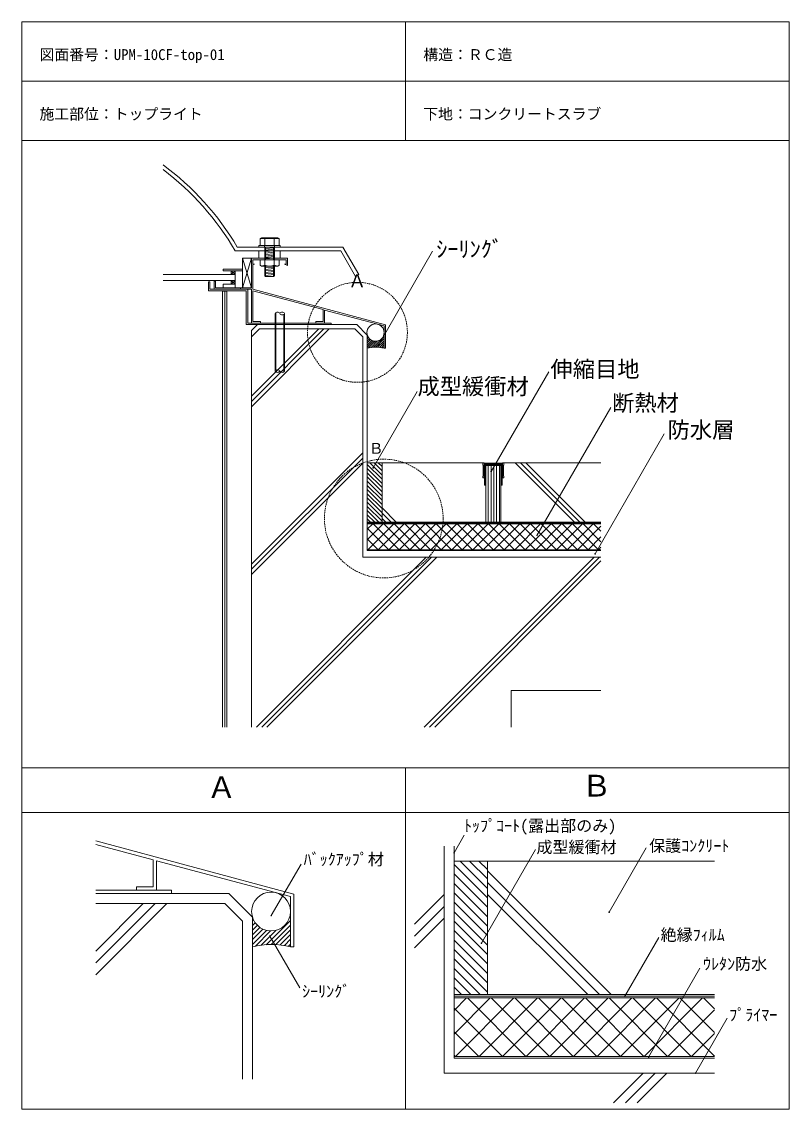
# Model space of a CAD drawing. Units: millimetres, scale not verified. Extents: x -517 to 518, y -673 to 792.
import ezdxf
from ezdxf.enums import TextEntityAlignment as Align

# ---------------------------------------------------------------- set-up
doc = ezdxf.new("R2010")
doc.units = ezdxf.units.MM
doc.header["$PDMODE"] = 32
doc.header["$PDSIZE"] = 0.8
doc.linetypes.add('DASHED2', pattern=[3, 2, -1])
doc.layers.add('0-0', color=7, linetype='Continuous', lineweight=13)
doc.styles.add('ＭＳ ゴシック', font='')
doc.styles.get('ＭＳ ゴシック').set_extended_font_data('MS Gothic')

msp = doc.modelspace()

# ---------------------------------------------------------------- linework, layer by layer
at = {"layer": '0-0'}
for p, q in [((-516.864, 792.357), (-516.864, -673.469)), ((-516.864, 792.357), (517.853, 792.357)), ((0.494, 792.357), (0.494, 632.357)), ((517.853, 792.357), (517.853, -673.469)), ((-516.864, 712.357), (517.853, 712.357)), ((-516.864, 632.357), (517.853, 632.357)), ((-226.267, 488.652), (-84.014, 488.652)), ((-84.014, 488.652), (-62.571, 451.511)), ((-229.132, 483.652), (-86.901, 483.652)), ((-207.1, 473.652), (-219.1, 433.776)), ((-219.1, 473.652), (-207.1, 433.776)), ((-207.1, 473.652), (-207.1, 433.776)), ((-207.1, 473.652), (-158.5, 473.652)), ((-205.1, 471.652), (-160.5, 471.652)), ((-205.1, 471.652), (-205.1, 465.652)), ((-197.1, 483.652), (-197.1, 473.652)), ((-168.5, 483.652), (-168.5, 473.652)), ((-160.5, 471.652), (-160.5, 465.652)), ((-158.5, 473.652), (-158.5, 463.652)), ((-86.901, 483.652), (-66.901, 449.011)), ((-36.092, 356.227), (37.083, 482.971)), ((-245.335, 458.695), (-245.335, 456.695)), ((-219.1, 458.695), (-245.335, 458.695)), ((-232.335, 456.695), (-245.335, 456.695)), ((-234.335, 451.776), (-229.335, 456.695)), ((-234.335, 456.695), (-229.335, 451.776)), ((-234.335, 456.695), (-234.335, 451.776)), ((-219.1, 456.695), (-232.335, 456.695)), ((-229.335, 451.776), (-229.335, 456.695)), ((-219.1, 458.695), (-219.1, 456.695)), ((-219.1, 456.695), (-219.1, 433.776)), ((-203.1, 465.652), (-205.1, 465.652)), ((-205.1, 464.652), (-203.1, 465.652)), ((-205.1, 464.652), (-205.1, 431.776)), ((-229.335, 451.776), (-326.41, 451.776)), ((-229.335, 443.776), (-326.41, 443.776)), ((-263.095, 441.776), (-265.095, 441.776)), ((-265.095, 429.776), (-265.095, 441.776)), ((-263.095, 431.776), (-263.095, 441.776)), ((-257.569, 431.776), (-257.569, 442.776)), ((-234.335, 443.776), (-234.335, 438.776)), ((-229.335, 443.776), (-234.335, 438.776)), ((-234.335, 443.776), (-229.335, 438.776)), ((-229.335, 443.776), (-229.335, 451.776)), ((-229.335, 443.776), (-229.335, 433.776)), ((-66.901, 449.011), (-62.571, 451.511)), ((-214.1, 429.776), (-265.095, 429.776)), ((-212.1, 431.776), (-263.095, 431.776)), ((-257.569, 431.776), (-207.1, 431.776)), ((-207.1, 433.776), (-255.569, 433.776)), ((-245.335, 438.776), (-245.335, 433.776)), ((-229.335, 438.776), (-245.335, 438.776)), ((-222.1, 433.776), (-222.1, 431.776)), ((-214.1, 429.776), (-214.1, 384.242)), ((-212.1, 431.776), (-212.1, 386.242)), ((-207.1, 431.776), (-207.1, 386.242)), ((-205.1, 431.776), (-26.286, 383.863)), ((-205.1, 429.706), (-205.1, 388.242)), ((-205.1, 429.706), (-110.516, 404.362)), ((-110.516, 404.362), (-110.516, 388.242)), ((-108.516, 403.826), (-28.286, 382.329)), ((-108.516, 403.826), (-108.516, 386.242)), ((-212.1, 386.242), (-99.629, 386.242)), ((-195.1, 386.242), (-207.1, 386.242)), ((-195.1, 388.242), (-205.1, 388.242)), ((-195.1, 388.242), (-195.1, 386.242)), ((-120.516, 386.242), (-108.516, 386.242)), ((-28.286, 382.329), (-28.286, 352.329)), ((-26.286, 383.863), (-26.286, 352.329)), ((-207.1, 287.637), (-116.495, 378.242)), ((-207.1, 280.566), (-109.424, 378.242)), ((-207.1, 273.495), (-102.353, 378.242)), ((-196.494, 378.242), (-207.1, 367.636)), ((-207.1, 367.636), (-207.1, -158.242)), ((-196.494, 378.242), (-67.707, 378.242)), ((-67.707, 378.242), (-57.1, 367.636)), ((-57.1, 367.636), (-57.1, 70.758)), ((-28.286, 352.329), (-26.286, 352.329)), ((115.949, 186.059), (193.636, 320.617)), ((-43.076, 191.123), (16.28, 293.932)), ((177.736, 99.962), (277.399, 272.583)), ((256.093, 75.086), (349.431, 236.752)), ((-207.1, 61.363), (-57.1, 211.363)), ((-207.1, 54.292), (-57.1, 204.292)), ((-207.1, 47.221), (-57.1, 197.221)), ((104.891, 197.758), (-51.1, 197.758)), ((132.891, 197.758), (264.039, 197.758)), ((148.546, 197.758), (228.546, 117.758)), ((155.617, 197.758), (235.617, 117.758)), ((162.688, 197.758), (242.688, 117.758)), ((-31.1, 136.988), (-11.87, 117.758)), ((-51.1, 117.758), (264.039, 117.758)), ((-31.1, 129.917), (-18.941, 117.758)), ((-31.1, 122.846), (-26.012, 117.758)), ((264.039, 115.758), (-51.1, 115.758)), ((-200.431, -158.242), (28.569, 70.758)), ((-193.36, -158.242), (35.64, 70.758)), ((-186.289, -158.242), (42.711, 70.758)), ((-57.1, 70.758), (264.039, 70.758)), ((25.843, -158.242), (254.843, 70.758)), ((32.914, -158.242), (261.914, 70.758)), ((39.985, -158.242), (264.039, 65.811)), ((142.9, -109.242), (264.039, -109.242)), ((142.9, -109.242), (142.9, -158.242)), ((-516.864, -213.469), (517.853, -213.469)), ((0.494, -673.469), (0.494, -213.469)), ((-516.864, -273.469), (517.853, -273.469)), ((65.958, -327.84), (79.687, -304.061)), ((-417.165, -311.859), (-150.011, -383.443)), ((-417.165, -316.518), (-339.53, -337.32)), ((52.458, -624.71), (52.458, -318.96)), ((275.082, -407.867), (325.075, -321.277)), ((175.96, -323.131), (102.891, -449.691)), ((-339.53, -337.32), (-339.53, -373.589)), ((-335.03, -338.526), (-154.511, -386.896)), ((-335.03, -338.526), (-335.03, -378.089)), ((-180.458, -412.495), (-140.28, -342.905)), ((416.939, -338.96), (65.958, -338.96)), ((110.958, -352), (277.918, -518.96)), ((-417.165, -378.089), (-315.033, -378.089)), ((-362.03, -378.089), (-335.03, -378.089)), ((-315.033, -378.089), (-315.033, -382.589)), ((110.958, -367.91), (262.008, -518.96)), ((-154.511, -386.896), (-154.511, -454.396)), ((-150.011, -383.443), (-150.011, -454.396)), ((12.458, -424.091), (52.458, -384.091)), ((110.958, -383.82), (246.098, -518.96)), ((-417.165, -396.089), (-243.208, -396.089)), ((-417.165, -460.273), (-352.981, -396.089)), ((-417.165, -476.183), (-337.071, -396.089)), ((-417.165, -492.093), (-321.161, -396.089)), ((-243.208, -396.089), (-219.343, -419.954)), ((12.458, -440.001), (52.458, -400.001)), ((-219.343, -419.954), (-219.343, -632.791)), ((12.458, -455.91), (52.458, -415.91)), ((-182.28, -439.99), (-141.899, -509.933)), ((-154.511, -454.396), (-150.011, -454.396)), ((296.176, -521.21), (341.969, -441.894)), ((328.282, -603.237), (397.484, -483.375)), ((65.958, -518.96), (416.939, -518.96)), ((391.441, -624.71), (434.239, -550.582)), ((52.458, -624.71), (416.939, -624.71)), ((280.955, -664.71), (320.955, -624.71)), ((296.865, -664.71), (336.865, -624.71)), ((312.775, -664.71), (352.775, -624.71)), ((-516.864, -673.469), (517.853, -673.469))]:
    msp.add_line(p, q, dxfattribs=at)
at = {"layer": '0-0', "color": 1}
for p, q in [((-193.85, 501.132), (-195.56, 500.145)), ((-195.56, 500.145), (-195.56, 490.732)), ((-170.041, 500.145), (-195.56, 500.145)), ((-171.75, 501.132), (-193.85, 501.132)), ((-189.18, 500.145), (-193.85, 501.132)), ((-189.18, 500.145), (-189.18, 490.732)), ((-171.75, 501.132), (-176.42, 500.145)), ((-176.42, 490.732), (-176.42, 500.145)), ((-197.1, 490.732), (-168.5, 490.732)), ((-197.1, 490.732), (-197.1, 488.652)), ((-189.625, 488.652), (-189.625, 490.732)), ((-189.3, 488.652), (-189.3, 471.652)), ((-189.3, 486.644), (-176.3, 487.782)), ((-189.3, 484.637), (-176.3, 485.774)), ((-189.3, 482.629), (-176.3, 483.766)), ((-188.26, 488.652), (-188.26, 471.652)), ((-177.34, 488.652), (-177.34, 471.652)), ((-176.3, 471.652), (-176.3, 488.652)), ((-175.975, 488.652), (-175.975, 490.732)), ((-189.3, 480.621), (-176.3, 481.759)), ((-189.3, 478.614), (-176.3, 479.751)), ((-189.3, 476.606), (-176.3, 477.744)), ((-189.3, 474.599), (-176.3, 475.736)), ((-189.3, 472.591), (-176.3, 473.728)), ((-189.18, 471.652), (-189.18, 464.085)), ((-177.084, 471.652), (-176.3, 471.721)), ((-176.42, 464.085), (-176.42, 471.652)), ((-193.85, 463.098), (-189.18, 464.085)), ((-189.3, 462.553), (-183.05, 463.099)), ((-189.3, 463.098), (-189.3, 450.051)), ((-189.3, 460.545), (-176.3, 461.682)), ((-189.3, 458.537), (-176.3, 459.675)), ((-189.3, 456.53), (-176.3, 457.667)), ((-189.3, 454.522), (-176.3, 455.659)), ((-188.26, 463.098), (-188.26, 449.011)), ((-177.34, 463.098), (-177.34, 449.011)), ((-176.42, 464.085), (-171.75, 463.098)), ((-176.3, 450.051), (-176.3, 463.098)), ((-189.3, 452.514), (-176.3, 453.652)), ((-189.3, 450.507), (-176.3, 451.644)), ((-188.26, 449.011), (-189.3, 450.051)), ((-188.26, 449.011), (-177.34, 449.011)), ((-183.451, 449.011), (-176.754, 449.597)), ((-177.34, 449.011), (-176.3, 450.051)), ((-176.3, 454.165), (-176.3, 454.184)), ((-175.421, 399.114), (-175.421, 321.539)), ((-174.381, 400.154), (-174.381, 322.65)), ((-163.461, 398.002), (-163.461, 320.499)), ((-162.421, 321.539), (-162.421, 399.114))]:
    msp.add_line(p, q, dxfattribs=at)
at = {"layer": '0-0', "color": 2}
for p, q in [((-240.16, 429.283), (-246.41, 429.283)), ((-246.41, 429.283), (-246.41, -158.242)), ((-243.285, 429.283), (-243.285, -158.242)), ((-240.16, 429.283), (-240.16, -158.242)), ((-51.1, 367.887), (-50.49, 368.498)), ((-51.1, 365.059), (-49.455, 366.704)), ((-42.812, 353.548), (-28.286, 368.074)), ((-28.639, 370.549), (-28.286, 370.902)), ((-51.1, 362.23), (-48.164, 365.167)), ((-51.1, 359.402), (-46.628, 363.874)), ((-51.1, 356.574), (-44.836, 362.838)), ((-51.1, 353.745), (-42.746, 362.099)), ((-49.295, 352.722), (-40.259, 361.758)), ((-45.928, 353.261), (-37.082, 362.107)), ((-39.889, 353.643), (-28.286, 365.246)), ((-37.124, 353.579), (-28.286, 362.417)), ((-34.496, 353.378), (-28.286, 359.589)), ((-31.991, 353.056), (-28.286, 356.76)), ((-29.596, 352.622), (-28.286, 353.932)), ((-205.843, -419.388), (-204.47, -418.015)), ((-205.843, -425.752), (-202.141, -422.051)), ((-187.194, -451.651), (-154.511, -418.968)), ((-155.306, -413.399), (-154.511, -412.604)), ((-205.843, -432.116), (-199.236, -425.51)), ((-205.843, -438.48), (-195.78, -428.418)), ((-205.843, -444.844), (-191.748, -430.749)), ((-205.843, -451.208), (-187.046, -432.411)), ((-201.781, -453.511), (-181.45, -433.179)), ((-194.205, -452.298), (-174.302, -432.395)), ((-180.617, -451.438), (-154.511, -425.332)), ((-174.397, -451.582), (-154.511, -431.696)), ((-168.485, -452.034), (-154.511, -438.06)), ((-162.846, -452.759), (-154.511, -444.424)), ((-157.459, -453.736), (-154.511, -450.788))]:
    msp.add_line(p, q, dxfattribs=at)
at = {"layer": '0-0', "color": 4}
for p, q in [((-198.979, 384.242), (-207.1, 376.121)), ((-198.979, 384.242), (-65.221, 384.242)), ((-65.221, 384.242), (-51.1, 370.121)), ((-207.1, 367.636), (-207.1, 376.121)), ((-51.1, 370.121), (-51.1, 79.758)), ((-51.1, 79.758), (264.039, 79.758)), ((65.958, -318.96), (65.958, -604.46)), ((-417.165, -382.589), (-237.616, -382.589)), ((-237.616, -382.589), (-205.843, -414.362)), ((-205.843, -414.362), (-205.843, -632.791)), ((65.958, -604.46), (416.939, -604.46))]:
    msp.add_line(p, q, dxfattribs=at)
at = {"layer": '0-0', "color": 5}
for p, q in [((-31.1, 197.758), (-51.1, 197.758)), ((-51.1, 195.727), (-31.1, 175.727)), ((-47.474, 197.758), (-31.1, 181.384)), ((-41.817, 197.758), (-31.1, 187.041)), ((-36.161, 197.758), (-31.1, 192.698)), ((-31.1, 197.758), (-31.1, 117.758)), ((112.105, 117.758), (112.105, 194.258)), ((115.855, 117.758), (115.855, 194.258)), ((119.605, 117.758), (119.605, 194.258)), ((123.355, 117.758), (123.355, 194.258)), ((127.105, 117.758), (127.105, 194.258)), ((-51.1, 190.07), (-31.1, 170.07)), ((-51.1, 184.413), (-31.1, 164.413)), ((-51.1, 178.756), (-31.1, 158.756)), ((-51.1, 173.1), (-31.1, 153.1)), ((-51.1, 167.443), (-31.1, 147.443)), ((-51.1, 161.786), (-31.1, 141.786)), ((-51.1, 156.129), (-31.1, 136.129)), ((-51.1, 150.472), (-31.1, 130.472)), ((-51.1, 144.815), (-31.1, 124.815)), ((-51.1, 139.158), (-31.1, 119.158)), ((-51.1, 133.502), (-35.357, 117.758)), ((-51.1, 127.845), (-41.013, 117.758)), ((-51.1, 122.188), (-46.67, 117.758)), ((-51.1, 116.758), (264.039, 116.758)), ((110.958, -338.96), (65.958, -338.96)), ((65.958, -343.53), (110.958, -388.53)), ((74.116, -338.96), (110.958, -375.802)), ((86.844, -338.96), (110.958, -363.074)), ((99.572, -338.96), (110.958, -350.346)), ((110.958, -338.96), (110.958, -518.96)), ((65.958, -356.258), (110.958, -401.258)), ((65.958, -368.986), (110.958, -413.986)), ((65.958, -381.714), (110.958, -426.714)), ((65.958, -394.442), (110.958, -439.442)), ((65.958, -407.17), (110.958, -452.17)), ((65.958, -419.898), (110.958, -464.898)), ((65.958, -432.625), (110.958, -477.625)), ((65.958, -445.353), (110.958, -490.353)), ((65.958, -458.081), (110.958, -503.081)), ((65.958, -470.809), (110.958, -515.809)), ((65.958, -483.537), (101.381, -518.96)), ((65.958, -496.265), (88.653, -518.96)), ((65.958, -508.993), (75.925, -518.96)), ((65.958, -521.21), (416.939, -521.21))]:
    msp.add_line(p, q, dxfattribs=at)
at = {"layer": '0-0', "color": 6}
for p, q in [((-51.1, 115.758), (264.039, 115.758)), ((-51.1, 108.231), (-43.573, 115.758)), ((-51.1, 94.089), (-29.431, 115.758)), ((-51.1, 115.758), (-51.1, 80.758)), ((-51.1, 109.697), (-22.161, 80.758)), ((-50.289, 80.758), (-15.289, 115.758)), ((-43.019, 115.758), (-8.019, 80.758)), ((-36.147, 80.758), (-1.147, 115.758)), ((-28.877, 115.758), (6.123, 80.758)), ((-22.005, 80.758), (12.995, 115.758)), ((-14.735, 115.758), (20.265, 80.758)), ((-7.863, 80.758), (27.137, 115.758)), ((-0.593, 115.758), (34.407, 80.758)), ((6.279, 80.758), (41.279, 115.758)), ((13.55, 115.758), (48.55, 80.758)), ((20.421, 80.758), (55.421, 115.758)), ((27.692, 115.758), (62.692, 80.758)), ((34.564, 80.758), (69.564, 115.758)), ((41.834, 115.758), (76.834, 80.758)), ((48.706, 80.758), (83.706, 115.758)), ((55.976, 115.758), (90.976, 80.758)), ((62.848, 80.758), (97.848, 115.758)), ((70.118, 115.758), (105.118, 80.758)), ((76.99, 80.758), (111.99, 115.758)), ((84.26, 115.758), (119.26, 80.758)), ((91.132, 80.758), (126.132, 115.758)), ((98.402, 115.758), (133.402, 80.758)), ((105.274, 80.758), (140.274, 115.758)), ((112.545, 115.758), (147.545, 80.758)), ((119.416, 80.758), (154.416, 115.758)), ((126.687, 115.758), (161.687, 80.758)), ((133.559, 80.758), (168.559, 115.758)), ((140.829, 115.758), (175.829, 80.758)), ((147.701, 80.758), (182.701, 115.758)), ((154.971, 115.758), (189.971, 80.758)), ((161.843, 80.758), (196.843, 115.758)), ((169.113, 115.758), (204.113, 80.758)), ((175.985, 80.758), (210.985, 115.758)), ((183.255, 115.758), (218.255, 80.758)), ((190.127, 80.758), (225.127, 115.758)), ((197.397, 115.758), (232.397, 80.758)), ((204.269, 80.758), (239.269, 115.758)), ((211.539, 115.758), (246.539, 80.758)), ((218.411, 80.758), (253.411, 115.758)), ((225.682, 115.758), (260.682, 80.758)), ((232.554, 80.758), (264.039, 112.243)), ((239.824, 115.758), (264.039, 91.543)), ((253.966, 115.758), (264.039, 105.685)), ((-51.1, 95.555), (-36.303, 80.758)), ((246.696, 80.758), (264.039, 98.101)), ((-51.1, 81.413), (-50.445, 80.758)), ((-51.1, 80.758), (264.039, 80.758)), ((260.838, 80.758), (264.039, 83.959)), ((65.958, -523.46), (65.958, -602.21)), ((65.958, -572.215), (114.713, -523.46)), ((65.958, -540.395), (82.893, -523.46)), ((65.958, -523.46), (416.939, -523.46)), ((67.783, -602.21), (146.533, -523.46)), ((84.141, -523.46), (162.891, -602.21)), ((99.602, -602.21), (178.352, -523.46)), ((115.961, -523.46), (194.711, -602.21)), ((131.422, -602.21), (210.172, -523.46)), ((147.78, -523.46), (226.53, -602.21)), ((163.242, -602.21), (241.992, -523.46)), ((179.6, -523.46), (258.35, -602.21)), ((195.062, -602.21), (273.812, -523.46)), ((211.42, -523.46), (290.17, -602.21)), ((226.882, -602.21), (305.632, -523.46)), ((243.24, -523.46), (321.99, -602.21)), ((258.702, -602.21), (337.452, -523.46)), ((275.06, -523.46), (353.81, -602.21)), ((290.521, -602.21), (369.271, -523.46)), ((306.879, -523.46), (385.629, -602.21)), ((322.341, -602.21), (401.091, -523.46)), ((338.699, -523.46), (416.939, -601.7)), ((370.519, -523.46), (416.939, -569.88)), ((402.339, -523.46), (416.939, -538.06)), ((65.958, -537.097), (131.071, -602.21)), ((354.161, -602.21), (416.939, -539.432)), ((65.958, -568.917), (99.251, -602.21)), ((385.981, -602.21), (416.939, -571.252)), ((65.958, -600.737), (67.431, -602.21)), ((65.958, -602.21), (416.939, -602.21))]:
    msp.add_line(p, q, dxfattribs=at)
at = {"layer": '0-0', "color": 1}
for points in [[(-195.56, 490.732), (-170.041, 490.732), (-170.041, 500.145), (-171.75, 501.132)], [(-168.5, 490.732), (-168.5, 488.652), (-197.1, 488.652)]]:
    msp.add_lwpolyline(points, dxfattribs=at)
at = {"layer": '0-0'}
for points in [[(-219.1, 433.776), (-219.1, 473.652), (-207.1, 473.652)], [(-158.5, 463.652), (-162.5, 465.652), (-160.5, 465.652)], [(-255.569, 433.776), (-255.569, 442.776), (-257.569, 442.776)], [(-99.629, 386.242), (-99.629, 384.242), (-214.1, 384.242)], [(-110.516, 388.242), (-120.516, 388.242), (-120.516, 386.242)], [(-339.53, -373.589), (-362.03, -373.589), (-362.03, -378.089)]]:
    msp.add_lwpolyline(points, dxfattribs=at)
at = {"layer": '0-0', "color": 1}
msp.add_lwpolyline([(-195.56, 471.652), (-195.56, 464.085), (-193.85, 463.098), (-171.75, 463.098), (-170.041, 464.085), (-170.041, 471.652)], close=True, dxfattribs=at)
at = {"layer": '0-0', "color": 5}
for points in [[(131.391, 197.258), (131.891, 197.758), (132.891, 197.758), (132.891, 194.758), (132.391, 194.758), (132.391, 179.758), (132.891, 179.758), (132.891, 177.758), (131.391, 177.758), (131.391, 196.258), (106.391, 196.258), (106.391, 177.758), (104.891, 177.758), (104.891, 179.758), (105.391, 179.758), (105.391, 194.758), (104.891, 194.758), (104.891, 197.758), (105.891, 197.758), (106.391, 197.258), (118.891, 197.258)], [(129.891, 195.758), (129.891, 194.758), (127.891, 194.758), (127.891, 194.258), (129.891, 194.258), (129.891, 182.758), (129.391, 182.758), (129.891, 181.758), (129.891, 168.758), (129.391, 168.758), (129.891, 167.758), (130.891, 167.758), (130.891, 194.258), (131.391, 194.258), (131.391, 196.258), (106.391, 196.258), (106.391, 194.258), (106.891, 194.258), (106.891, 167.758), (107.891, 167.758), (108.391, 168.758), (107.891, 168.758), (107.891, 181.758), (108.391, 182.758), (107.891, 182.758), (107.891, 194.258), (109.891, 194.258), (109.891, 194.758), (107.891, 194.758), (107.891, 195.758)]]:
    msp.add_lwpolyline(points, close=True, dxfattribs=at)
msp.add_lwpolyline([(108.891, 117.758), (108.891, 194.258), (128.891, 194.258), (128.891, 117.758)], dxfattribs=at)
at = {"layer": '0-0', "color": 1, "linetype": 'DASHED2'}
for centre, radius in [((-64.315, 373.753), 67.35), ((-28.816, 122.758), 80)]:
    msp.add_circle(centre, radius, dxfattribs=at)
at = {"layer": '0-0'}
for centre, radius in [((-39.928, 373.395), 11.642), ((-180.706, -406.995), 26.195)]:
    msp.add_circle(centre, radius, dxfattribs=at)
for radius, start, end in [(372.41, 30.58097, 53.70063), (367.41, 30.13707, 53.12575)]:
    msp.add_arc((-546.878, 299.186), radius, start, end, dxfattribs=at)
at = {"layer": '0-0', "color": 1}
for centre, radius, start, end in [((-182.8, 480.019), 21.113, 72.41205, 107.58795), ((-182.8, 484.211), 21.113, 252.41205, 287.58795), ((-172.171, 397.114), 3.816, 31.6075, 148.3925), ((-165.671, 397.114), 3.816, 31.6075, 148.3925), ((-165.671, 401.114), 3.816, 211.6075, 328.3925), ((-172.171, 319.539), 3.816, 31.6075, 148.3925), ((-172.171, 323.539), 3.816, 211.6075, 328.3925), ((-165.671, 323.539), 3.816, 211.6075, 328.3925)]:
    msp.add_arc(centre, radius, start, end, dxfattribs=at)
at = {"layer": '0-0', "color": 2}
for centre, major_axis in [((-39.693, 335.173), (30.784, 0)), ((-180.177, -492.995), (69.264, 0))]:
    msp.add_ellipse(centre, major_axis=major_axis, ratio=0.6, start_param=1.19119268, end_param=1.95039998, dxfattribs=at)
at = {"layer": '0-0'}
for p in [(-36.092, 356.227), (-43.076, 191.123), (115.949, 186.059), (177.736, 99.962), (256.093, 75.086), (65.958, -327.84), (275.082, -407.867), (-180.458, -412.495), (-182.28, -439.99), (102.891, -449.691), (296.176, -521.21), (328.282, -603.237), (391.441, -624.71)]:
    msp.add_point(p, dxfattribs=at)

# ---------------------------------------------------------------- texts
at = {"layer": '0-0', "style": 'ＭＳ ゴシック'}
for s, height, p in [('図面番号：UPM-10CF-top-01', 14.66, (-492.864, 736.357)), ('構造：ＲＣ造', 14.66, (24.494, 736.357)), ('施工部位：トップライト', 14.66, (-492.864, 656.357)), ('下地：コンクリートスラブ', 14.66, (24.494, 656.357)), ('ｼｰﾘﾝｸﾞ', 21.99, (41.964, 468.364)), ('Ａ', 17.6, (-76.606, 429.065)), ('伸縮目地', 21.99, (195.969, 306.594)), ('成型緩衝材', 21.99, (16.685, 283.298)), ('断熱材', 21.99, (279.027, 261.014)), ('防水層', 21.99, (353.901, 224.645)), ('Ｂ', 14.66, (-49.099, 205.575)), ('Ａ', 29.33, (-267.55, -262.903)), ('Ｂ', 29.33, (237.984, -260.77)), ('ﾄｯﾌﾟｺｰﾄ(露出部のみ)', 15.85, (79.33, -303.993)), ('成型緩衝材', 15.85, (177.047, -332.795)), ('保護ｺﾝｸﾘｰﾄ', 15.85, (328.957, -331.029)), ('ﾊﾞｯｸｱｯﾌﾟ材', 15.85, (-136.809, -349.204)), ('絶縁ﾌｨﾙﾑ', 15.85, (344.409, -450.945)), ('ｳﾚﾀﾝ防水', 15.85, (401.597, -490.097)), ('ｼｰﾘﾝｸﾞ', 15.85, (-138.855, -527.169)), ('ﾌﾟﾗｲﾏｰ', 15.85, (436.858, -558.835))]:
    msp.add_text(s, height=height, dxfattribs=at).set_placement(p, align=Align.BOTTOM_LEFT)

doc.saveas('drawing.dxf')
